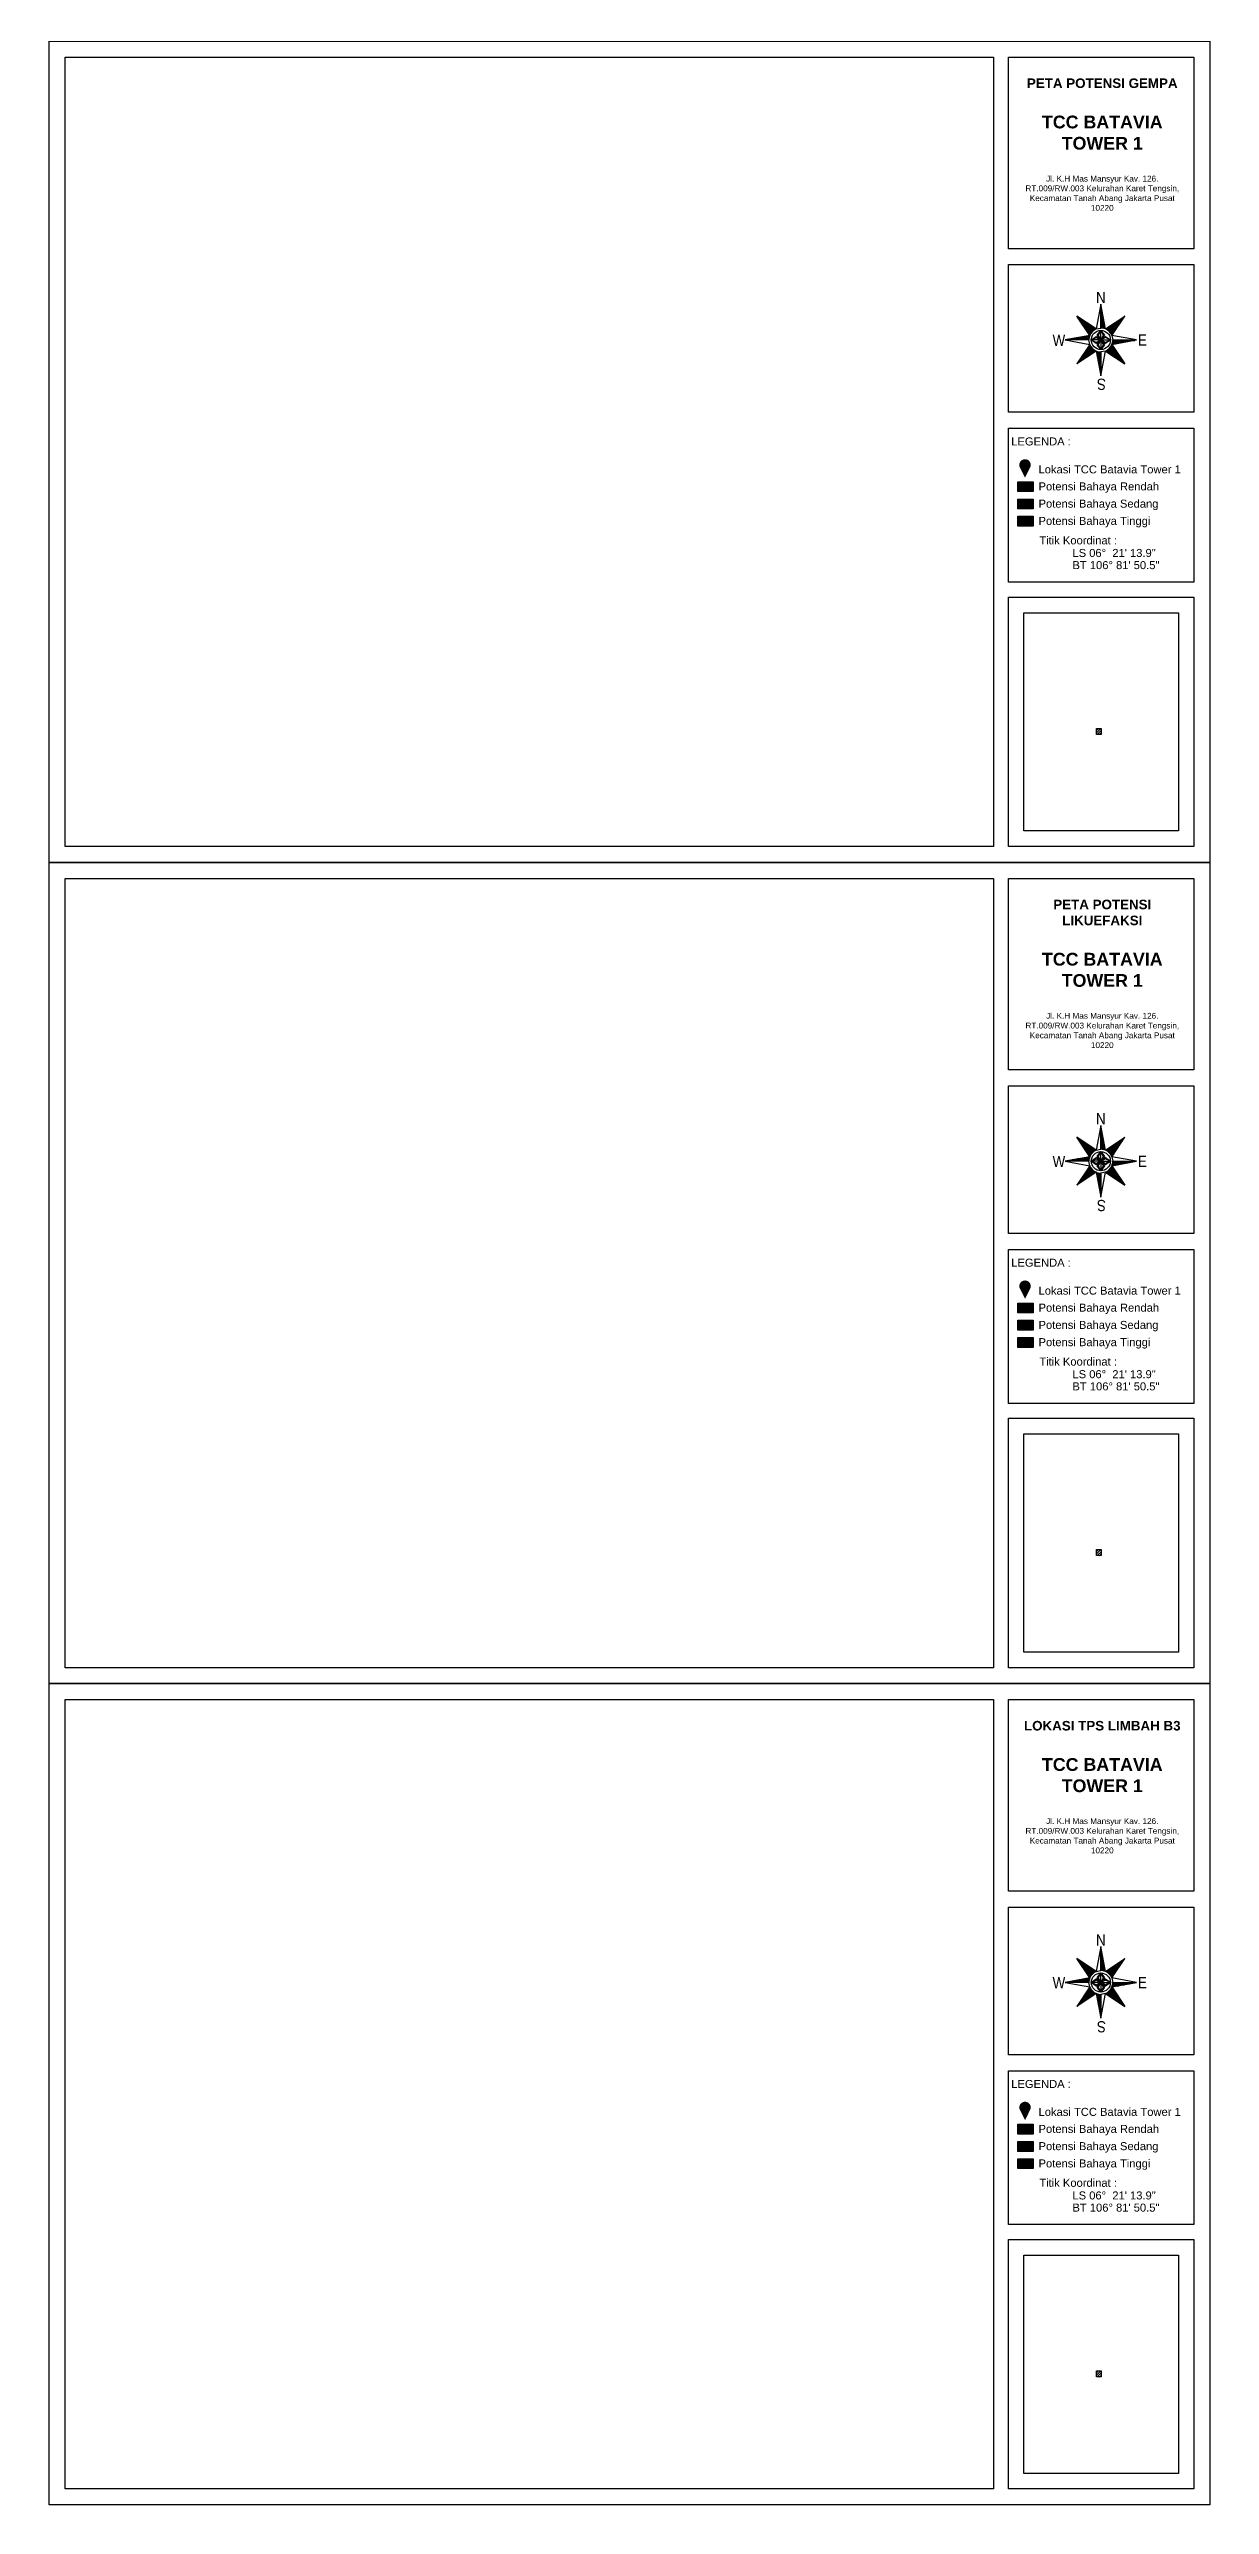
# Model space of a CAD drawing. Header units: millimetres. Extents: x 732789 to 742699, y 10898 to 18897.
# Drawn here: x 735186 to 735484, y 10898 to 11527 of the extents above; entities that cross this region are included whole.
import ezdxf

# ---------------------------------------------------------------- set-up
doc = ezdxf.new("R2010")
doc.units = ezdxf.units.MM
doc.linetypes.add('PTS_EXT', pattern=[999999, 0, -999999])
doc.styles.get("Standard").update_dxf_attribs({"font": 'arial.ttf'})

msp = doc.modelspace()

# ---------------------------------------------------------------- hatches: boundary and pattern name
h = msp.add_hatch(color=1)
h.dxf.hatch_style = 1
h.paths.add_polyline_path([(735437.66, 11419.79, 1.282095), (735434.79, 11419.79), (735436.23, 11416.91)])
h.paths.add_polyline_path([(735435.48, 11420.15, -1), (735436.97, 11420.15, -1)], flags=16)
at = {"true_color": 0xffffff}
h = msp.add_hatch(color=7, dxfattribs=at)
h.dxf.hatch_style = 1
h.paths.add_polyline_path([(735436.98, 11420.15, 1), (735435.48, 11420.15, 1)])
h = msp.add_hatch(color=3)
h.dxf.hatch_style = 1
h.paths.add_polyline_path([(735438.29, 11415.85), (735434.38, 11415.85), (735434.38, 11413.33), (735438.29, 11413.33)])
h = msp.add_hatch(color=2)
h.dxf.hatch_style = 1
h.paths.add_polyline_path([(735438.29, 11411.43), (735434.38, 11411.43), (735434.38, 11408.91), (735438.29, 11408.91)])
h = msp.add_hatch(color=1)
h.dxf.hatch_style = 1
h.paths.add_polyline_path([(735438.29, 11407.01), (735434.38, 11407.01), (735434.38, 11404.49), (735438.29, 11404.49)])
h = msp.add_hatch()
h.set_pattern_fill('ANSI31', color=1, scale=0.136239)
h.set_pattern_definition([(45, (234389.67574, 3229.15407), (-0.30586422798, 0.30586422798), [])])
h.paths.add_polyline_path([(735455.71, 11352.69), (735454.51, 11352.69), (735454.51, 11351.17), (735455.71, 11351.17)])
h = msp.add_hatch(color=1)
h.dxf.hatch_style = 1
h.paths.add_polyline_path([(735437.66, 11209.48, 1.282095), (735434.79, 11209.48), (735436.23, 11206.6)])
h.paths.add_polyline_path([(735435.48, 11209.84, -1), (735436.97, 11209.84, -1)], flags=16)
h = msp.add_hatch(color=7, dxfattribs=at)
h.dxf.hatch_style = 1
h.paths.add_polyline_path([(735436.98, 11209.84, 1), (735435.48, 11209.84, 1)])
h = msp.add_hatch(color=3)
h.dxf.hatch_style = 1
h.paths.add_polyline_path([(735438.29, 11205.54), (735434.38, 11205.54), (735434.38, 11203.02), (735438.29, 11203.02)])
h = msp.add_hatch(color=2)
h.dxf.hatch_style = 1
h.paths.add_polyline_path([(735438.29, 11201.12), (735434.38, 11201.12), (735434.38, 11198.6), (735438.29, 11198.6)])
h = msp.add_hatch(color=1)
h.dxf.hatch_style = 1
h.paths.add_polyline_path([(735438.29, 11196.71), (735434.38, 11196.71), (735434.38, 11194.18), (735438.29, 11194.18)])
h = msp.add_hatch()
h.set_pattern_fill('ANSI31', color=1, scale=0.136239)
h.set_pattern_definition([(45, (234389.67574, 3018.84623), (-0.30586422798, 0.30586422798), [])])
h.paths.add_polyline_path([(735455.71, 11142.39), (735454.51, 11142.39), (735454.51, 11140.86), (735455.71, 11140.86)])
h = msp.add_hatch(color=1)
h.dxf.hatch_style = 1
h.paths.add_polyline_path([(735437.66, 10999.17, 1.282095), (735434.79, 10999.17), (735436.23, 10996.29)])
h.paths.add_polyline_path([(735435.48, 10999.53, -1), (735436.97, 10999.53, -1)], flags=16)
h = msp.add_hatch(color=7, dxfattribs=at)
h.dxf.hatch_style = 1
h.paths.add_polyline_path([(735436.98, 10999.53, 1), (735435.48, 10999.53, 1)])
h = msp.add_hatch(color=3)
h.dxf.hatch_style = 1
h.paths.add_polyline_path([(735438.29, 10995.23), (735434.38, 10995.23), (735434.38, 10992.71), (735438.29, 10992.71)])
h = msp.add_hatch(color=2)
h.dxf.hatch_style = 1
h.paths.add_polyline_path([(735438.29, 10990.82), (735434.38, 10990.82), (735434.38, 10988.29), (735438.29, 10988.29)])
h = msp.add_hatch(color=1)
h.dxf.hatch_style = 1
h.paths.add_polyline_path([(735438.29, 10986.4), (735434.38, 10986.4), (735434.38, 10983.87), (735438.29, 10983.87)])
h = msp.add_hatch()
h.set_pattern_fill('ANSI31', color=1, scale=0.136239)
h.set_pattern_definition([(45, (234389.67574, 2808.5384), (-0.30586422798, 0.30586422798), [])])
h.paths.add_polyline_path([(735455.71, 10932.08), (735454.51, 10932.08), (735454.51, 10930.55), (735455.71, 10930.55)])

# ---------------------------------------------------------------- linework, layer by layer
at = {"linetype": 'Continuous'}
for p, q in [((735454.49, 11454.99), (735449.53, 11458.27)), ((735452.81, 11453.31), (735449.53, 11458.27)), ((735453.48, 11454.32), (735449.53, 11458.27)), ((735456.8, 11454.99), (735455.65, 11461.33)), ((735455.65, 11455.22), (735455.65, 11461.33)), ((735455.74, 11455.21), (735455.74, 11460.83)), ((735455.98, 11455.2), (735455.98, 11459.48)), ((735456.8, 11454.99), (735461.76, 11458.27)), ((735457.81, 11454.32), (735461.76, 11458.27)), ((735458.48, 11453.31), (735461.76, 11458.27)), ((735452.81, 11453.31), (735446.47, 11452.16)), ((735452.59, 11452.16), (735446.47, 11452.16)), ((735452.59, 11452.25), (735446.97, 11452.25)), ((735452.61, 11452.49), (735448.32, 11452.49)), ((735452.64, 11452.74), (735449.67, 11452.74)), ((735453.32, 11454.14), (735450.21, 11457.25)), ((735453.66, 11454.49), (735450.55, 11457.6)), ((735453.17, 11453.95), (735450.88, 11456.23)), ((735452.7, 11452.98), (735451.01, 11452.98)), ((735453.03, 11453.74), (735451.56, 11455.21)), ((735453.86, 11454.64), (735451.57, 11456.92)), ((735452.91, 11453.51), (735452.24, 11454.18)), ((735452.78, 11453.23), (735452.36, 11453.23)), ((735454.07, 11454.78), (735452.6, 11456.24)), ((735453.2, 11452.16), (735454.42, 11453.07)), ((735454.42, 11451.54), (735453.2, 11452.16)), ((735454.42, 11451.24), (735453.2, 11452.16)), ((735454.29, 11454.9), (735453.62, 11455.57)), ((735454.42, 11453.07), (735455.65, 11452.16)), ((735455.65, 11452.16), (735454.42, 11451.54)), ((735455.65, 11452.16), (735454.42, 11451.24)), ((735454.73, 11453.38), (735455.65, 11454.6)), ((735455.65, 11452.16), (735454.73, 11453.38)), ((735454.73, 11450.93), (735455.65, 11452.16)), ((735455.03, 11453.38), (735455.65, 11454.6)), ((735455.65, 11452.16), (735455.03, 11453.38)), ((735455.65, 11454.6), (735456.56, 11453.38)), ((735456.56, 11453.38), (735455.65, 11452.16)), ((735455.65, 11452.16), (735456.87, 11453.07)), ((735456.87, 11452.77), (735455.65, 11452.16)), ((735455.65, 11452.16), (735456.26, 11450.93)), ((735455.65, 11452.16), (735456.56, 11450.93)), ((735456.87, 11451.24), (735455.65, 11452.16)), ((735456.23, 11455.16), (735456.23, 11458.14)), ((735456.47, 11455.1), (735456.47, 11456.79)), ((735456.72, 11455.02), (735456.72, 11455.44)), ((735456.87, 11453.07), (735458.09, 11452.16)), ((735458.09, 11452.16), (735456.87, 11452.77)), ((735458.09, 11452.16), (735456.87, 11451.24)), ((735457, 11454.9), (735457.67, 11455.57)), ((735457.23, 11454.78), (735458.7, 11456.24)), ((735457.44, 11454.64), (735459.72, 11456.92)), ((735457.63, 11454.49), (735460.74, 11457.6)), ((735457.98, 11454.14), (735461.09, 11457.25)), ((735458.13, 11453.95), (735460.41, 11456.23)), ((735458.27, 11453.74), (735459.73, 11455.21)), ((735458.39, 11453.51), (735459.06, 11454.18)), ((735458.48, 11451), (735464.82, 11452.16)), ((735458.7, 11452.06), (735464.32, 11452.06)), ((735458.71, 11452.16), (735464.82, 11452.16)), ((735452.81, 11451), (735449.53, 11446.04)), ((735453.48, 11449.99), (735449.53, 11446.04)), ((735454.49, 11449.32), (735449.53, 11446.04)), ((735453.32, 11450.17), (735450.21, 11447.06)), ((735453.66, 11449.83), (735450.55, 11446.72)), ((735453.17, 11450.37), (735450.88, 11448.08)), ((735453.03, 11450.58), (735451.56, 11449.11)), ((735453.86, 11449.68), (735451.57, 11447.39)), ((735452.91, 11450.8), (735452.24, 11450.13)), ((735454.07, 11449.54), (735452.6, 11448.07)), ((735454.29, 11449.42), (735453.62, 11448.75)), ((735454.49, 11449.32), (735455.65, 11442.98)), ((735454.58, 11449.29), (735454.58, 11448.87)), ((735455.65, 11449.71), (735454.73, 11450.93)), ((735454.82, 11449.21), (735454.82, 11447.52)), ((735455.07, 11449.15), (735455.07, 11446.18)), ((735455.31, 11449.12), (735455.31, 11444.83)), ((735455.55, 11449.1), (735455.55, 11443.48)), ((735456.26, 11450.93), (735455.65, 11449.71)), ((735456.56, 11450.93), (735455.65, 11449.71)), ((735455.65, 11449.1), (735455.65, 11442.98)), ((735456.8, 11449.32), (735461.76, 11446.04)), ((735457, 11449.42), (735457.67, 11448.75)), ((735457.23, 11449.54), (735458.7, 11448.07)), ((735457.44, 11449.68), (735459.72, 11447.39)), ((735457.63, 11449.83), (735460.74, 11446.72)), ((735457.81, 11449.99), (735461.76, 11446.04)), ((735457.98, 11450.17), (735461.09, 11447.06)), ((735458.13, 11450.37), (735460.41, 11448.08)), ((735458.27, 11450.58), (735459.73, 11449.11)), ((735458.39, 11450.8), (735459.06, 11450.13)), ((735458.48, 11451), (735461.76, 11446.04)), ((735458.51, 11451.09), (735458.93, 11451.09)), ((735458.59, 11451.33), (735460.28, 11451.33)), ((735458.65, 11451.58), (735461.63, 11451.58)), ((735458.69, 11451.82), (735462.97, 11451.82)), ((735456.8, 11244.68), (735455.65, 11251.03)), ((735455.65, 11244.91), (735455.65, 11251.03)), ((735454.49, 11244.68), (735449.53, 11247.97)), ((735452.81, 11243), (735449.53, 11247.97)), ((735453.48, 11244.01), (735449.53, 11247.97)), ((735453.32, 11243.83), (735450.21, 11246.94)), ((735453.66, 11244.18), (735450.55, 11247.29)), ((735453.17, 11243.64), (735450.88, 11245.92)), ((735453.03, 11243.43), (735451.56, 11244.9)), ((735453.86, 11244.33), (735451.57, 11246.61)), ((735454.07, 11244.47), (735452.6, 11245.94)), ((735454.29, 11244.59), (735453.62, 11245.26)), ((735455.74, 11244.91), (735455.74, 11250.52)), ((735455.98, 11244.89), (735455.98, 11249.17)), ((735456.23, 11244.85), (735456.23, 11247.83)), ((735456.47, 11244.79), (735456.47, 11246.48)), ((735456.72, 11244.71), (735456.72, 11245.14)), ((735456.8, 11244.68), (735461.76, 11247.97)), ((735457, 11244.59), (735457.67, 11245.26)), ((735457.23, 11244.47), (735458.7, 11245.94)), ((735457.44, 11244.33), (735459.72, 11246.61)), ((735457.63, 11244.18), (735460.74, 11247.29)), ((735457.81, 11244.01), (735461.76, 11247.97)), ((735457.98, 11243.83), (735461.09, 11246.94)), ((735458.13, 11243.64), (735460.41, 11245.92)), ((735458.27, 11243.43), (735459.73, 11244.9)), ((735458.48, 11243), (735461.76, 11247.97)), ((735452.81, 11243), (735446.47, 11241.85)), ((735452.59, 11241.85), (735446.47, 11241.85)), ((735452.59, 11241.94), (735446.97, 11241.94)), ((735452.61, 11242.19), (735448.32, 11242.19)), ((735452.81, 11240.7), (735449.53, 11235.73)), ((735453.48, 11239.69), (735449.53, 11235.73)), ((735454.49, 11239.02), (735449.53, 11235.73)), ((735452.64, 11242.43), (735449.67, 11242.43)), ((735453.32, 11239.87), (735450.21, 11236.75)), ((735453.66, 11239.52), (735450.55, 11236.41)), ((735453.17, 11240.06), (735450.88, 11237.78)), ((735452.7, 11242.67), (735451.01, 11242.67)), ((735453.03, 11240.27), (735451.56, 11238.8)), ((735453.86, 11239.37), (735451.57, 11237.08)), ((735452.91, 11243.21), (735452.24, 11243.87)), ((735452.91, 11240.49), (735452.24, 11239.82)), ((735452.78, 11242.92), (735452.36, 11242.92)), ((735454.07, 11239.23), (735452.6, 11237.76)), ((735453.2, 11241.85), (735454.42, 11242.77)), ((735454.42, 11241.24), (735453.2, 11241.85)), ((735454.42, 11240.93), (735453.2, 11241.85)), ((735454.29, 11239.11), (735453.62, 11238.44)), ((735454.42, 11242.77), (735455.65, 11241.85)), ((735455.65, 11241.85), (735454.42, 11241.24)), ((735455.65, 11241.85), (735454.42, 11240.93)), ((735454.49, 11239.02), (735455.65, 11232.67)), ((735454.58, 11238.98), (735454.58, 11238.56)), ((735454.73, 11243.07), (735455.65, 11244.3)), ((735455.65, 11241.85), (735454.73, 11243.07)), ((735454.73, 11240.63), (735455.65, 11241.85)), ((735455.65, 11239.4), (735454.73, 11240.63)), ((735454.82, 11238.9), (735454.82, 11237.21)), ((735455.03, 11243.07), (735455.65, 11244.3)), ((735455.65, 11241.85), (735455.03, 11243.07)), ((735455.07, 11238.85), (735455.07, 11235.87)), ((735455.31, 11238.81), (735455.31, 11234.52)), ((735455.55, 11238.79), (735455.55, 11233.18)), ((735455.65, 11244.3), (735456.56, 11243.07)), ((735456.56, 11243.07), (735455.65, 11241.85)), ((735455.65, 11241.85), (735456.87, 11242.77)), ((735456.87, 11242.46), (735455.65, 11241.85)), ((735455.65, 11241.85), (735456.26, 11240.63)), ((735455.65, 11241.85), (735456.56, 11240.63)), ((735456.87, 11240.93), (735455.65, 11241.85)), ((735456.26, 11240.63), (735455.65, 11239.4)), ((735456.56, 11240.63), (735455.65, 11239.4)), ((735455.65, 11238.79), (735455.65, 11232.67)), ((735456.8, 11239.02), (735461.76, 11235.73)), ((735456.87, 11242.77), (735458.09, 11241.85)), ((735458.09, 11241.85), (735456.87, 11242.46)), ((735458.09, 11241.85), (735456.87, 11240.93)), ((735457, 11239.11), (735457.67, 11238.44)), ((735457.23, 11239.23), (735458.7, 11237.76)), ((735457.44, 11239.37), (735459.72, 11237.08)), ((735457.63, 11239.52), (735460.74, 11236.41)), ((735457.81, 11239.69), (735461.76, 11235.73)), ((735457.98, 11239.87), (735461.09, 11236.75)), ((735458.13, 11240.06), (735460.41, 11237.78)), ((735458.27, 11240.27), (735459.73, 11238.8)), ((735458.39, 11243.21), (735459.06, 11243.87)), ((735458.39, 11240.49), (735459.06, 11239.82)), ((735458.48, 11240.7), (735464.82, 11241.85)), ((735458.48, 11240.7), (735461.76, 11235.73)), ((735458.51, 11240.78), (735458.93, 11240.78)), ((735458.59, 11241.02), (735460.28, 11241.02)), ((735458.65, 11241.27), (735461.63, 11241.27)), ((735458.69, 11241.51), (735462.97, 11241.51)), ((735458.7, 11241.76), (735464.32, 11241.76)), ((735458.71, 11241.85), (735464.82, 11241.85)), ((735454.49, 11034.37), (735449.53, 11037.66)), ((735452.81, 11032.69), (735449.53, 11037.66)), ((735453.48, 11033.7), (735449.53, 11037.66)), ((735453.66, 11033.87), (735450.55, 11036.98)), ((735456.8, 11034.37), (735455.65, 11040.72)), ((735455.65, 11034.6), (735455.65, 11040.72)), ((735455.74, 11034.6), (735455.74, 11040.21)), ((735455.98, 11034.58), (735455.98, 11038.87)), ((735456.23, 11034.54), (735456.23, 11037.52)), ((735456.8, 11034.37), (735461.76, 11037.66)), ((735457.63, 11033.87), (735460.74, 11036.98)), ((735457.81, 11033.7), (735461.76, 11037.66)), ((735458.48, 11032.69), (735461.76, 11037.66)), ((735452.81, 11032.69), (735446.47, 11031.54)), ((735452.59, 11031.54), (735446.47, 11031.54)), ((735452.59, 11031.63), (735446.97, 11031.63)), ((735452.61, 11031.88), (735448.32, 11031.88)), ((735452.64, 11032.12), (735449.67, 11032.12)), ((735453.32, 11033.52), (735450.21, 11036.64)), ((735453.17, 11033.33), (735450.88, 11035.61)), ((735452.7, 11032.37), (735451.01, 11032.37)), ((735453.03, 11033.12), (735451.56, 11034.59)), ((735453.86, 11034.02), (735451.57, 11036.3)), ((735452.91, 11032.9), (735452.24, 11033.57)), ((735452.78, 11032.61), (735452.36, 11032.61)), ((735454.07, 11034.16), (735452.6, 11035.63)), ((735453.2, 11031.54), (735454.42, 11032.46)), ((735454.42, 11030.93), (735453.2, 11031.54)), ((735454.42, 11030.62), (735453.2, 11031.54)), ((735454.29, 11034.28), (735453.62, 11034.95)), ((735454.42, 11032.46), (735455.65, 11031.54)), ((735455.65, 11031.54), (735454.42, 11030.93)), ((735455.65, 11031.54), (735454.42, 11030.62)), ((735454.73, 11032.76), (735455.65, 11033.99)), ((735455.65, 11031.54), (735454.73, 11032.76)), ((735454.73, 11030.32), (735455.65, 11031.54)), ((735455.03, 11032.76), (735455.65, 11033.99)), ((735455.65, 11031.54), (735455.03, 11032.76)), ((735455.65, 11033.99), (735456.56, 11032.76)), ((735456.56, 11032.76), (735455.65, 11031.54)), ((735455.65, 11031.54), (735456.87, 11032.46)), ((735456.87, 11032.15), (735455.65, 11031.54)), ((735455.65, 11031.54), (735456.26, 11030.32)), ((735455.65, 11031.54), (735456.56, 11030.32)), ((735456.87, 11030.62), (735455.65, 11031.54)), ((735456.47, 11034.49), (735456.47, 11036.17)), ((735456.72, 11034.41), (735456.72, 11034.83)), ((735456.87, 11032.46), (735458.09, 11031.54)), ((735458.09, 11031.54), (735456.87, 11032.15)), ((735458.09, 11031.54), (735456.87, 11030.62)), ((735457, 11034.28), (735457.67, 11034.95)), ((735457.23, 11034.16), (735458.7, 11035.63)), ((735457.44, 11034.02), (735459.72, 11036.3)), ((735457.98, 11033.52), (735461.09, 11036.64)), ((735458.13, 11033.33), (735460.41, 11035.61)), ((735458.27, 11033.12), (735459.73, 11034.59)), ((735458.39, 11032.9), (735459.06, 11033.57)), ((735458.48, 11030.39), (735464.82, 11031.54)), ((735458.59, 11030.71), (735460.28, 11030.71)), ((735458.65, 11030.96), (735461.63, 11030.96)), ((735458.69, 11031.2), (735462.97, 11031.2)), ((735458.7, 11031.45), (735464.32, 11031.45)), ((735458.71, 11031.54), (735464.82, 11031.54)), ((735452.81, 11030.39), (735449.53, 11025.42)), ((735453.48, 11029.38), (735449.53, 11025.42)), ((735454.49, 11028.71), (735449.53, 11025.42)), ((735453.32, 11029.56), (735450.21, 11026.45)), ((735453.66, 11029.21), (735450.55, 11026.1)), ((735453.17, 11029.75), (735450.88, 11027.47)), ((735453.03, 11029.96), (735451.56, 11028.49)), ((735453.86, 11029.06), (735451.57, 11026.78)), ((735452.91, 11030.18), (735452.24, 11029.51)), ((735454.07, 11028.92), (735452.6, 11027.45)), ((735454.29, 11028.8), (735453.62, 11028.13)), ((735454.49, 11028.71), (735455.65, 11022.36)), ((735454.58, 11028.68), (735454.58, 11028.25)), ((735455.65, 11029.09), (735454.73, 11030.32)), ((735454.82, 11028.6), (735454.82, 11026.91)), ((735455.07, 11028.54), (735455.07, 11025.56)), ((735455.31, 11028.5), (735455.31, 11024.21)), ((735455.55, 11028.48), (735455.55, 11022.87)), ((735456.26, 11030.32), (735455.65, 11029.09)), ((735456.56, 11030.32), (735455.65, 11029.09)), ((735455.65, 11028.48), (735455.65, 11022.36)), ((735456.8, 11028.71), (735461.76, 11025.42)), ((735457, 11028.8), (735457.67, 11028.13)), ((735457.23, 11028.92), (735458.7, 11027.45)), ((735457.44, 11029.06), (735459.72, 11026.78)), ((735457.63, 11029.21), (735460.74, 11026.1)), ((735457.81, 11029.38), (735461.76, 11025.42)), ((735457.98, 11029.56), (735461.09, 11026.45)), ((735458.13, 11029.75), (735460.41, 11027.47)), ((735458.27, 11029.96), (735459.73, 11028.49)), ((735458.39, 11030.18), (735459.06, 11029.51)), ((735458.48, 11030.39), (735461.76, 11025.42)), ((735458.51, 11030.47), (735458.93, 11030.47))]:
    msp.add_line(p, q, dxfattribs=at)
for points in [[(735186.25, 11528.68), (735483.58, 11528.68), (735483.58, 11318.38), (735186.25, 11318.38)], [(735190.34, 11524.6), (735428.18, 11524.6), (735428.18, 11322.46), (735190.34, 11322.46)], [(735431.96, 11524.6), (735479.5, 11524.6), (735479.5, 11475.54), (735431.96, 11475.54)], [(735431.96, 11471.46), (735479.5, 11471.46), (735479.5, 11433.64), (735431.96, 11433.64)], [(735431.96, 11429.56), (735479.5, 11429.56), (735479.5, 11390.15), (735431.96, 11390.15)], [(735434.38, 11415.85), (735438.29, 11415.85), (735438.29, 11413.33), (735434.38, 11413.33)], [(735434.38, 11411.43), (735438.29, 11411.43), (735438.29, 11408.91), (735434.38, 11408.91)], [(735434.38, 11407.01), (735438.29, 11407.01), (735438.29, 11404.49), (735434.38, 11404.49)], [(735431.96, 11386.32), (735479.5, 11386.32), (735479.5, 11322.46), (735431.96, 11322.46)], [(735435.96, 11382.32), (735475.5, 11382.32), (735475.5, 11326.46), (735435.96, 11326.46)], [(735186.25, 11318.38), (735483.58, 11318.38), (735483.58, 11108.07), (735186.25, 11108.07)], [(735190.34, 11314.29), (735428.18, 11314.29), (735428.18, 11112.15), (735190.34, 11112.15)], [(735431.96, 11314.29), (735479.5, 11314.29), (735479.5, 11265.23), (735431.96, 11265.23)], [(735431.96, 11261.15), (735479.5, 11261.15), (735479.5, 11223.33), (735431.96, 11223.33)], [(735431.96, 11219.25), (735479.5, 11219.25), (735479.5, 11179.84), (735431.96, 11179.84)], [(735434.38, 11205.54), (735438.29, 11205.54), (735438.29, 11203.02), (735434.38, 11203.02)], [(735434.38, 11201.12), (735438.29, 11201.12), (735438.29, 11198.6), (735434.38, 11198.6)], [(735434.38, 11196.71), (735438.29, 11196.71), (735438.29, 11194.18), (735434.38, 11194.18)], [(735431.96, 11176.01), (735479.5, 11176.01), (735479.5, 11112.15), (735431.96, 11112.15)], [(735435.96, 11172.01), (735475.5, 11172.01), (735475.5, 11116.15), (735435.96, 11116.15)], [(735186.25, 11108.07), (735483.58, 11108.07), (735483.58, 10897.76), (735186.25, 10897.76)], [(735190.34, 11103.99), (735428.18, 11103.99), (735428.18, 10901.84), (735190.34, 10901.84)], [(735431.96, 11103.99), (735479.5, 11103.99), (735479.5, 11054.92), (735431.96, 11054.92)], [(735431.96, 11050.84), (735479.5, 11050.84), (735479.5, 11013.02), (735431.96, 11013.02)], [(735431.96, 11008.94), (735479.5, 11008.94), (735479.5, 10969.53), (735431.96, 10969.53)], [(735434.38, 10995.23), (735438.29, 10995.23), (735438.29, 10992.71), (735434.38, 10992.71)], [(735434.38, 10990.82), (735438.29, 10990.82), (735438.29, 10988.29), (735434.38, 10988.29)], [(735434.38, 10986.4), (735438.29, 10986.4), (735438.29, 10983.87), (735434.38, 10983.87)], [(735431.96, 10965.7), (735479.5, 10965.7), (735479.5, 10901.84), (735431.96, 10901.84)], [(735435.96, 10961.7), (735475.5, 10961.7), (735475.5, 10905.84), (735435.96, 10905.84)]]:
    msp.add_lwpolyline(points, close=True)
at = {"linetype": 'PTS_EXT'}
for points in [[(735449.53, 11458.27), (735452.81, 11453.31), (735446.47, 11452.16), (735452.81, 11451), (735449.53, 11446.04), (735454.49, 11449.32), (735455.65, 11442.98), (735456.8, 11449.32), (735461.76, 11446.04), (735458.48, 11451), (735464.82, 11452.16), (735458.48, 11453.31), (735461.76, 11458.27), (735456.8, 11454.99), (735455.65, 11461.33), (735454.49, 11454.99)], [(735449.53, 11247.97), (735452.81, 11243), (735446.47, 11241.85), (735452.81, 11240.7), (735449.53, 11235.73), (735454.49, 11239.02), (735455.65, 11232.67), (735456.8, 11239.02), (735461.76, 11235.73), (735458.48, 11240.7), (735464.82, 11241.85), (735458.48, 11243), (735461.76, 11247.97), (735456.8, 11244.68), (735455.65, 11251.03), (735454.49, 11244.68)], [(735449.53, 11037.66), (735452.81, 11032.69), (735446.47, 11031.54), (735452.81, 11030.39), (735449.53, 11025.42), (735454.49, 11028.71), (735455.65, 11022.36), (735456.8, 11028.71), (735461.76, 11025.42), (735458.48, 11030.39), (735464.82, 11031.54), (735458.48, 11032.69), (735461.76, 11037.66), (735456.8, 11034.37), (735455.65, 11040.72), (735454.49, 11034.37)]]:
    msp.add_lwpolyline(points, close=True, dxfattribs=at)
at = {"linetype": 'Continuous'}
for points in [[(735455.65, 11461.33), (735454.49, 11454.99), (735455.65, 11455.22), (735455.65, 11461.33)], [(735446.47, 11452.16), (735452.81, 11451), (735452.59, 11452.16), (735446.47, 11452.16)], [(735455.65, 11452.16), (735453.2, 11452.16), (735454.42, 11452.77), (735455.65, 11452.16)], [(735455.65, 11452.16), (735455.65, 11449.71), (735455.03, 11450.93), (735455.65, 11452.16)], [(735455.65, 11452.16), (735455.65, 11454.6), (735456.26, 11453.38), (735455.65, 11452.16)], [(735455.65, 11452.16), (735458.09, 11452.16), (735456.87, 11451.54), (735455.65, 11452.16)], [(735464.82, 11452.16), (735458.48, 11453.31), (735458.71, 11452.16), (735464.82, 11452.16)], [(735455.65, 11442.98), (735456.8, 11449.32), (735455.65, 11449.1), (735455.65, 11442.98)], [(735455.65, 11251.03), (735454.49, 11244.68), (735455.65, 11244.91), (735455.65, 11251.03)], [(735446.47, 11241.85), (735452.81, 11240.7), (735452.59, 11241.85), (735446.47, 11241.85)], [(735455.65, 11241.85), (735453.2, 11241.85), (735454.42, 11242.46), (735455.65, 11241.85)], [(735455.65, 11241.85), (735455.65, 11239.4), (735455.03, 11240.63), (735455.65, 11241.85)], [(735455.65, 11241.85), (735455.65, 11244.3), (735456.26, 11243.07), (735455.65, 11241.85)], [(735455.65, 11241.85), (735458.09, 11241.85), (735456.87, 11241.24), (735455.65, 11241.85)], [(735455.65, 11232.67), (735456.8, 11239.02), (735455.65, 11238.79), (735455.65, 11232.67)], [(735464.82, 11241.85), (735458.48, 11243), (735458.71, 11241.85), (735464.82, 11241.85)], [(735455.65, 11040.72), (735454.49, 11034.37), (735455.65, 11034.6), (735455.65, 11040.72)], [(735446.47, 11031.54), (735452.81, 11030.39), (735452.59, 11031.54), (735446.47, 11031.54)], [(735455.65, 11031.54), (735453.2, 11031.54), (735454.42, 11032.15), (735455.65, 11031.54)], [(735455.65, 11031.54), (735455.65, 11029.09), (735455.03, 11030.32), (735455.65, 11031.54)], [(735455.65, 11031.54), (735455.65, 11033.99), (735456.26, 11032.76), (735455.65, 11031.54)], [(735455.65, 11031.54), (735458.09, 11031.54), (735456.87, 11030.93), (735455.65, 11031.54)], [(735464.82, 11031.54), (735458.48, 11032.69), (735458.71, 11031.54), (735464.82, 11031.54)], [(735455.65, 11022.36), (735456.8, 11028.71), (735455.65, 11028.48), (735455.65, 11022.36)]]:
    msp.add_lwpolyline(points, close=True, dxfattribs=at)
at = {"color": 1}
for points in [[(735454.51, 11352.69), (735455.71, 11352.69), (735455.71, 11351.17), (735454.51, 11351.17)], [(735454.51, 11142.39), (735455.71, 11142.39), (735455.71, 11140.86), (735454.51, 11140.86)], [(735454.51, 10932.08), (735455.71, 10932.08), (735455.71, 10930.55), (735454.51, 10930.55)]]:
    msp.add_lwpolyline(points, close=True, dxfattribs=at)
at = {"linetype": 'Continuous'}
for centre in [(735455.65, 11452.16), (735455.65, 11241.85), (735455.65, 11031.54)]:
    msp.add_circle(centre, 2.45, dxfattribs=at)
for centre, start, end in [((735455.65, 11452.16), 157.849, 180), ((735455.65, 11452.16), 112.151, 157.849), ((735455.65, 11452.16), 67.8485, 90), ((735455.65, 11452.16), 22.1515, 67.8486), ((735455.65, 11452.16), 337.849, 0), ((735455.65, 11452.16), 202.151, 247.849), ((735455.65, 11452.16), 247.849, 270), ((735455.65, 11452.16), 292.151, 337.849), ((735455.65, 11241.85), 112.151, 157.849), ((735455.65, 11241.85), 67.8485, 90), ((735455.65, 11241.85), 22.1515, 67.8486), ((735455.65, 11241.85), 157.849, 180), ((735455.65, 11241.85), 202.151, 247.849), ((735455.65, 11241.85), 247.849, 270), ((735455.65, 11241.85), 292.151, 337.849), ((735455.65, 11241.85), 337.849, 0), ((735455.65, 11031.54), 157.849, 180), ((735455.65, 11031.54), 112.151, 157.849), ((735455.65, 11031.54), 67.8485, 90), ((735455.65, 11031.54), 22.1515, 67.8486), ((735455.65, 11031.54), 337.849, 0), ((735455.65, 11031.54), 202.151, 247.849), ((735455.65, 11031.54), 247.849, 270), ((735455.65, 11031.54), 292.151, 337.849)]:
    msp.add_arc(centre, 3.06, start, end, dxfattribs=at)

# ---------------------------------------------------------------- texts
at = {"linetype": 'Continuous', "width": 0.85}
for s, rotation, p in [('N', 0, (735454.41, 11461.6)), ('S', 180, (735456.94, 11442.26)), ('N', 0, (735454.41, 11251.3)), ('S', 180, (735456.94, 11231.95)), ('N', 0, (735454.41, 11040.99)), ('S', 180, (735456.94, 11021.64))]:
    msp.add_text(s, height=2.88, rotation=rotation, dxfattribs=at).set_placement(p)
for s, p in [('W', (735443.29, 11450.64)), ('E', (735465.18, 11450.69)), ('W', (735443.29, 11240.33)), ('E', (735465.18, 11240.38)), ('W', (735443.29, 11030.03)), ('E', (735465.18, 11030.08))]:
    msp.add_text(s, height=2.88, dxfattribs=at).set_placement(p)
for s, height, p in [('LEGENDA :', 2.049, (735432.69, 11425.15)), ('Lokasi TCC Batavia Tower 1', 2.0494, (735439.69, 11418)), ('Potensi Bahaya Rendah', 2.0494, (735439.69, 11413.64)), ('Potensi Bahaya Sedang', 2.0494, (735439.69, 11409.22)), ('Potensi Bahaya Tinggi', 2.0494, (735439.69, 11404.8)), ('Titik Koordinat :', 2.0494, (735439.88, 11399.82)), ('LS 06°  21\' 13.9"', 2.0494, (735448.37, 11396.6)), ('BT 106° 81\' 50.5"', 2.0494, (735448.37, 11393.48)), ('LEGENDA :', 2.049, (735432.69, 11214.84)), ('Lokasi TCC Batavia Tower 1', 2.0494, (735439.69, 11207.69)), ('Potensi Bahaya Rendah', 2.0494, (735439.69, 11203.33)), ('Potensi Bahaya Sedang', 2.0494, (735439.69, 11198.91)), ('Potensi Bahaya Tinggi', 2.0494, (735439.69, 11194.49)), ('Titik Koordinat :', 2.0494, (735439.88, 11189.52)), ('LS 06°  21\' 13.9"', 2.0494, (735448.37, 11186.29)), ('BT 106° 81\' 50.5"', 2.0494, (735448.37, 11183.17)), ('LEGENDA :', 2.049, (735432.69, 11004.53)), ('Lokasi TCC Batavia Tower 1', 2.0494, (735439.69, 10997.38)), ('Potensi Bahaya Rendah', 2.0494, (735439.69, 10993.02)), ('Potensi Bahaya Sedang', 2.0494, (735439.69, 10988.6)), ('Potensi Bahaya Tinggi', 2.0494, (735439.69, 10984.18)), ('Titik Koordinat :', 2.0494, (735439.88, 10979.21)), ('LS 06°  21\' 13.9"', 2.0494, (735448.37, 10975.98)), ('BT 106° 81\' 50.5"', 2.0494, (735448.37, 10972.86))]:
    msp.add_text(s, height=height).set_placement(p)
at = {"char_height": 2.69452, "attachment_point": 1}
for s, insert in [('\\pxqc;{\\fArial|b1|i0|c0|p34;\\H0.909x;PETA POTENSI GEMPA\\H1.66666x; \\P\\H0.8x;\\PTCC BATAVIA TOWER 1\\fArial|b0|i0|c0|p34;\\H0.82508x;\\P\\P\\H0.55669x;Jl. K.H Mas Mansyur Kav. 126. RT.009/RW.003 Kelurahan Karet Tengsin, Kecamatan Tanah Abang Jakarta Pusat 10220}', (735434.86, 11519.14)), ('\\pxqc;{\\fArial|b1|i0|c0|p34;\\H0.909x;PETA POTENSI LIKUEFAKSI\\H1.66666x; \\P\\H0.8x;\\PTCC BATAVIA TOWER 1\\fArial|b0|i0|c0|p34;\\H0.82508x;\\P\\P\\H0.55669x;Jl. K.H Mas Mansyur Kav. 126. RT.009/RW.003 Kelurahan Karet Tengsin, Kecamatan Tanah Abang Jakarta Pusat 10220}', (735434.86, 11308.83)), ('\\pxqc;{\\fArial|b1|i0|c0|p34;\\H0.909x;LOKASI TPS LIMBAH B3\\H1.66666x; \\P\\H0.8x;\\PTCC BATAVIA TOWER 1\\fArial|b0|i0|c0|p34;\\H0.82508x;\\P\\P\\H0.55669x;Jl. K.H Mas Mansyur Kav. 126. RT.009/RW.003 Kelurahan Karet Tengsin, Kecamatan Tanah Abang Jakarta Pusat 10220}', (735434.86, 11098.52))]:
    msp.add_mtext_dynamic_manual_height_columns(s, width=42.2993, gutter_width=13.47, heights=[0], dxfattribs=dict(at, insert=insert))

doc.saveas('drawing.dxf')
